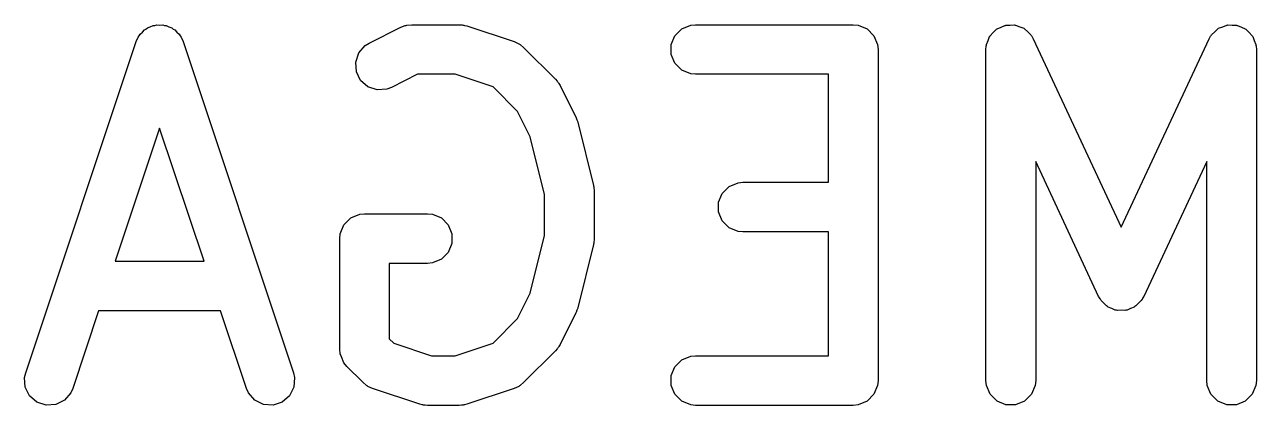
# Model space of a CAD drawing. Extents: x -2.1 to 1.75, y 0.25 to 2.72.
# Drawn here: x -0.2458 to -0.0993, y 1.4268 to 1.4721 of the extents above; entities that cross this region are included whole.
import ezdxf

# ---------------------------------------------------------------- set-up
doc = ezdxf.new("R2010")
doc.units = 0
doc.header["$MEASUREMENT"] = 0
doc.layers.add('BLACK', color=7, linetype='CONTINUOUS')

msp = doc.modelspace()

# ---------------------------------------------------------------- linework, layer by layer
at = {"layer": 'BLACK', "linetype": 'CONTINUOUS'}
for p, q in [((-0.2323, 1.4706), (-0.23216, 1.47076)), ((-0.23216, 1.47076), (-0.23206, 1.47095)), ((-0.23206, 1.47095), (-0.23178, 1.47119)), ((-0.23178, 1.47119), (-0.23154, 1.47147)), ((-0.23154, 1.47147), (-0.23135, 1.47157)), ((-0.23135, 1.47157), (-0.23119, 1.47171)), ((-0.23119, 1.47171), (-0.23084, 1.47182)), ((-0.23084, 1.47182), (-0.23051, 1.47199)), ((-0.23051, 1.47199), (-0.2303, 1.472)), ((-0.2303, 1.472), (-0.2301, 1.47207)), ((-0.2301, 1.47207), (-0.22973, 1.47204)), ((-0.22973, 1.47204), (-0.22936, 1.47207)), ((-0.22936, 1.47207), (-0.22916, 1.472)), ((-0.22916, 1.472), (-0.22895, 1.47199)), ((-0.22895, 1.47199), (-0.22862, 1.47182)), ((-0.22862, 1.47182), (-0.22827, 1.47171)), ((-0.22827, 1.47171), (-0.22811, 1.47157)), ((-0.22811, 1.47157), (-0.22792, 1.47147)), ((-0.22792, 1.47147), (-0.22768, 1.47119)), ((-0.22768, 1.47119), (-0.2274, 1.47095)), ((-0.2274, 1.47095), (-0.2273, 1.47076)), ((-0.2273, 1.47076), (-0.22716, 1.4706)), ((-0.2048, 1.46991), (-0.20105, 1.47178)), ((-0.20105, 1.47178), (-0.20051, 1.47199)), ((-0.20051, 1.47199), (-0.20041, 1.472)), ((-0.20041, 1.472), (-0.20031, 1.47204)), ((-0.20031, 1.47204), (-0.19973, 1.47209)), ((-0.19973, 1.47209), (-0.19411, 1.47209)), ((-0.19411, 1.47209), (-0.19382, 1.47207)), ((-0.19382, 1.47207), (-0.19374, 1.47207)), ((-0.19374, 1.47207), (-0.19364, 1.47205)), ((-0.19364, 1.47205), (-0.19353, 1.47204)), ((-0.19353, 1.47204), (-0.19346, 1.47201)), ((-0.19346, 1.47201), (-0.19318, 1.47194)), ((-0.19318, 1.47194), (-0.18755, 1.47007)), ((-0.16888, 1.46972), (-0.16844, 1.47078)), ((-0.16844, 1.47078), (-0.16763, 1.4716)), ((-0.16763, 1.4716), (-0.16656, 1.47204)), ((-0.16656, 1.47204), (-0.16599, 1.47209)), ((-0.16599, 1.47209), (-0.14724, 1.47209)), ((-0.14724, 1.47209), (-0.14666, 1.47204)), ((-0.14666, 1.47204), (-0.1456, 1.4716)), ((-0.1456, 1.4716), (-0.14479, 1.47078)), ((-0.14479, 1.47078), (-0.14434, 1.46972)), ((-0.13097, 1.47072), (-0.13095, 1.47078)), ((-0.13095, 1.47078), (-0.13059, 1.47114)), ((-0.13059, 1.47114), (-0.13024, 1.47152)), ((-0.13024, 1.47152), (-0.13018, 1.47155)), ((-0.13018, 1.47155), (-0.13013, 1.4716)), ((-0.13013, 1.4716), (-0.12966, 1.47179)), ((-0.12966, 1.47179), (-0.1292, 1.47201)), ((-0.1292, 1.47201), (-0.12913, 1.47201)), ((-0.12913, 1.47201), (-0.12907, 1.47204)), ((-0.12907, 1.47204), (-0.12856, 1.47204)), ((-0.12856, 1.47204), (-0.12804, 1.47206)), ((-0.12804, 1.47206), (-0.12798, 1.47204)), ((-0.12798, 1.47204), (-0.12792, 1.47204)), ((-0.12792, 1.47204), (-0.12744, 1.47184)), ((-0.12744, 1.47184), (-0.12696, 1.47167)), ((-0.12696, 1.47167), (-0.12691, 1.47162)), ((-0.12691, 1.47162), (-0.12685, 1.4716)), ((-0.12685, 1.4716), (-0.12649, 1.47123)), ((-0.12649, 1.47123), (-0.12611, 1.47089)), ((-0.12611, 1.47089), (-0.12607, 1.47081)), ((-0.12607, 1.47081), (-0.12604, 1.47078)), ((-0.12604, 1.47078), (-0.12601, 1.47072)), ((-0.10473, 1.47072), (-0.1047, 1.47078)), ((-0.1047, 1.47078), (-0.10467, 1.47081)), ((-0.10467, 1.47081), (-0.10463, 1.47089)), ((-0.10463, 1.47089), (-0.10425, 1.47123)), ((-0.10425, 1.47123), (-0.10389, 1.4716)), ((-0.10389, 1.4716), (-0.10383, 1.47162)), ((-0.10383, 1.47162), (-0.10378, 1.47167)), ((-0.10378, 1.47167), (-0.1033, 1.47184)), ((-0.1033, 1.47184), (-0.10282, 1.47204)), ((-0.10282, 1.47204), (-0.10276, 1.47204)), ((-0.10276, 1.47204), (-0.10269, 1.47206)), ((-0.10269, 1.47206), (-0.10218, 1.47204)), ((-0.10218, 1.47204), (-0.10167, 1.47204)), ((-0.10167, 1.47204), (-0.10161, 1.47201)), ((-0.10161, 1.47201), (-0.10154, 1.47201)), ((-0.10154, 1.47201), (-0.10108, 1.47179)), ((-0.10108, 1.47179), (-0.10061, 1.4716)), ((-0.10061, 1.4716), (-0.10056, 1.47155)), ((-0.10056, 1.47155), (-0.1005, 1.47152)), ((-0.1005, 1.47152), (-0.10015, 1.47114)), ((-0.10015, 1.47114), (-0.09979, 1.47078)), ((-0.09979, 1.47078), (-0.09977, 1.47072)), ((-0.24565, 1.4307), (-0.23253, 1.47007)), ((-0.23253, 1.47007), (-0.2323, 1.4706)), ((-0.22716, 1.4706), (-0.22693, 1.47007)), ((-0.22693, 1.47007), (-0.21381, 1.4307)), ((-0.20605, 1.46873), (-0.20529, 1.4696)), ((-0.20529, 1.4696), (-0.2048, 1.46991)), ((-0.18755, 1.47007), (-0.18702, 1.46983)), ((-0.18702, 1.46983), (-0.18694, 1.46976)), ((-0.18694, 1.46976), (-0.18684, 1.46972)), ((-0.18684, 1.46972), (-0.1864, 1.46935)), ((-0.1864, 1.46935), (-0.18265, 1.4656)), ((-0.16888, 1.46856), (-0.16888, 1.46972)), ((-0.14434, 1.46972), (-0.14429, 1.46914)), ((-0.13145, 1.46914), (-0.13141, 1.46952)), ((-0.13141, 1.46959), (-0.1314, 1.46963)), ((-0.13141, 1.46952), (-0.13141, 1.46959)), ((-0.1314, 1.46963), (-0.13139, 1.46972)), ((-0.13139, 1.46972), (-0.13119, 1.47019)), ((-0.13119, 1.47019), (-0.13102, 1.47067)), ((-0.13102, 1.47067), (-0.13097, 1.47072)), ((-0.12601, 1.47072), (-0.12582, 1.47039)), ((-0.12582, 1.47039), (-0.11537, 1.448)), ((-0.11537, 1.448), (-0.10492, 1.47039)), ((-0.10492, 1.47039), (-0.10473, 1.47072)), ((-0.09977, 1.47072), (-0.09972, 1.47067)), ((-0.09972, 1.47067), (-0.09955, 1.47019)), ((-0.09955, 1.47019), (-0.09935, 1.46972)), ((-0.09935, 1.46972), (-0.09934, 1.46963)), ((-0.09934, 1.46963), (-0.09933, 1.46959)), ((-0.09933, 1.46959), (-0.09933, 1.46952)), ((-0.09933, 1.46952), (-0.09929, 1.46914)), ((-0.20641, 1.46764), (-0.20605, 1.46873)), ((-0.16844, 1.4675), (-0.16888, 1.46856)), ((-0.14429, 1.46914), (-0.14429, 1.42977)), ((-0.13145, 1.42977), (-0.13145, 1.46914)), ((-0.09929, 1.46914), (-0.09929, 1.42977)), ((-0.20633, 1.46649), (-0.20641, 1.46764)), ((-0.20582, 1.46546), (-0.20633, 1.46649)), ((-0.16763, 1.46669), (-0.16844, 1.4675)), ((-0.16656, 1.46624), (-0.16763, 1.46669)), ((-0.20495, 1.4647), (-0.20582, 1.46546)), ((-0.19904, 1.46619), (-0.20216, 1.46463)), ((-0.19459, 1.46619), (-0.19904, 1.46619)), ((-0.19008, 1.46469), (-0.19459, 1.46619)), ((-0.18265, 1.4656), (-0.18246, 1.46538)), ((-0.18246, 1.46538), (-0.1824, 1.46533)), ((-0.1824, 1.46533), (-0.18235, 1.46524)), ((-0.18235, 1.46524), (-0.18228, 1.46516)), ((-0.18228, 1.46516), (-0.18225, 1.46509)), ((-0.18225, 1.46509), (-0.18209, 1.46484)), ((-0.16599, 1.46619), (-0.16656, 1.46624)), ((-0.15019, 1.46619), (-0.16599, 1.46619)), ((-0.15019, 1.45335), (-0.15019, 1.46619)), ((-0.20385, 1.46434), (-0.20495, 1.4647)), ((-0.2027, 1.46442), (-0.20385, 1.46434)), ((-0.20216, 1.46463), (-0.2027, 1.46442)), ((-0.18716, 1.46177), (-0.19008, 1.46469)), ((-0.18209, 1.46484), (-0.18022, 1.46109)), ((-0.18565, 1.45874), (-0.18716, 1.46177)), ((-0.18022, 1.46109), (-0.1802, 1.46105)), ((-0.1802, 1.46105), (-0.18019, 1.46103)), ((-0.18019, 1.46103), (-0.18011, 1.46079)), ((-0.18011, 1.46079), (-0.18001, 1.46055)), ((-0.18001, 1.46055), (-0.18001, 1.46053)), ((-0.18001, 1.46053), (-0.18, 1.46048)), ((-0.22973, 1.4598), (-0.23501, 1.44397)), ((-0.22445, 1.44397), (-0.22973, 1.4598)), ((-0.18, 1.46048), (-0.17812, 1.45298)), ((-0.18394, 1.4519), (-0.18565, 1.45874)), ((-0.11805, 1.43977), (-0.12554, 1.45583)), ((-0.12554, 1.45583), (-0.12554, 1.42977)), ((-0.1052, 1.45583), (-0.11269, 1.43977)), ((-0.1052, 1.42977), (-0.1052, 1.45583)), ((-0.162, 1.45285), (-0.16094, 1.45329)), ((-0.16094, 1.45329), (-0.16036, 1.45335)), ((-0.16036, 1.45335), (-0.15019, 1.45335)), ((-0.18394, 1.44701), (-0.18394, 1.4519)), ((-0.17812, 1.45298), (-0.17811, 1.45288)), ((-0.17811, 1.45288), (-0.17809, 1.45284)), ((-0.17809, 1.45284), (-0.17807, 1.45263)), ((-0.17807, 1.45263), (-0.17804, 1.45241)), ((-0.17804, 1.45241), (-0.17804, 1.45237)), ((-0.17804, 1.45237), (-0.17803, 1.45227)), ((-0.17803, 1.45227), (-0.17803, 1.44664)), ((-0.16326, 1.45097), (-0.16282, 1.45203)), ((-0.16282, 1.45203), (-0.162, 1.45285)), ((-0.16326, 1.44982), (-0.16326, 1.45097)), ((-0.20781, 1.44828), (-0.207, 1.4491)), ((-0.207, 1.4491), (-0.20593, 1.44954)), ((-0.20593, 1.44954), (-0.20536, 1.4496)), ((-0.20536, 1.4496), (-0.19786, 1.4496)), ((-0.19786, 1.4496), (-0.19728, 1.44954)), ((-0.19728, 1.44954), (-0.19622, 1.4491)), ((-0.19622, 1.4491), (-0.1954, 1.44828)), ((-0.16282, 1.44875), (-0.16326, 1.44982)), ((-0.20825, 1.44722), (-0.20781, 1.44828)), ((-0.1954, 1.44828), (-0.19496, 1.44722)), ((-0.162, 1.44794), (-0.16282, 1.44875)), ((-0.16094, 1.4475), (-0.162, 1.44794)), ((-0.16036, 1.44744), (-0.16094, 1.4475)), ((-0.15019, 1.44744), (-0.16036, 1.44744)), ((-0.15019, 1.43272), (-0.15019, 1.44744)), ((-0.20831, 1.44664), (-0.20825, 1.44722)), ((-0.20831, 1.43352), (-0.20831, 1.44664)), ((-0.19496, 1.44607), (-0.1954, 1.445)), ((-0.19496, 1.44722), (-0.19496, 1.44607)), ((-0.18565, 1.44018), (-0.18394, 1.44701)), ((-0.17812, 1.44593), (-0.18, 1.43843)), ((-0.17811, 1.44603), (-0.17812, 1.44593)), ((-0.17809, 1.44607), (-0.17811, 1.44603)), ((-0.17807, 1.44628), (-0.17809, 1.44607)), ((-0.17804, 1.4465), (-0.17807, 1.44628)), ((-0.17803, 1.44664), (-0.17804, 1.44654)), ((-0.17804, 1.44654), (-0.17804, 1.4465)), ((-0.1954, 1.445), (-0.19622, 1.44419)), ((-0.23501, 1.44397), (-0.22445, 1.44397)), ((-0.19786, 1.44369), (-0.20241, 1.44369)), ((-0.20241, 1.44369), (-0.20241, 1.43474)), ((-0.19728, 1.44375), (-0.19786, 1.44369)), ((-0.19622, 1.44419), (-0.19728, 1.44375)), ((-0.18716, 1.43714), (-0.18565, 1.44018)), ((-0.11792, 1.43956), (-0.11805, 1.43977)), ((-0.11789, 1.43949), (-0.11792, 1.43956)), ((-0.11785, 1.43944), (-0.11789, 1.43949)), ((-0.11775, 1.43927), (-0.11785, 1.43944)), ((-0.11742, 1.43897), (-0.11775, 1.43927)), ((-0.11712, 1.43864), (-0.11742, 1.43897)), ((-0.117, 1.43858), (-0.11712, 1.43864)), ((-0.1169, 1.43849), (-0.117, 1.43858)), ((-0.11374, 1.43858), (-0.11384, 1.43849)), ((-0.11362, 1.43864), (-0.11374, 1.43858)), ((-0.11332, 1.43897), (-0.11362, 1.43864)), ((-0.11299, 1.43927), (-0.11332, 1.43897)), ((-0.11289, 1.43944), (-0.11299, 1.43927)), ((-0.11284, 1.43949), (-0.11289, 1.43944)), ((-0.11282, 1.43956), (-0.11284, 1.43949)), ((-0.11269, 1.43977), (-0.11282, 1.43956)), ((-0.23698, 1.43807), (-0.24005, 1.42884)), ((-0.22248, 1.43807), (-0.23698, 1.43807)), ((-0.21941, 1.42884), (-0.22248, 1.43807)), ((-0.19008, 1.43423), (-0.18716, 1.43714)), ((-0.18022, 1.43782), (-0.18209, 1.43407)), ((-0.1802, 1.43787), (-0.18022, 1.43782)), ((-0.18019, 1.43788), (-0.1802, 1.43787)), ((-0.1801, 1.43813), (-0.18019, 1.43788)), ((-0.18001, 1.43836), (-0.1801, 1.43813)), ((-0.18, 1.43843), (-0.18001, 1.43839)), ((-0.18001, 1.43839), (-0.18001, 1.43836)), ((-0.11648, 1.43834), (-0.1169, 1.43849)), ((-0.11607, 1.43815), (-0.11648, 1.43834)), ((-0.11594, 1.43815), (-0.11607, 1.43815)), ((-0.11582, 1.4381), (-0.11594, 1.43815)), ((-0.11537, 1.43812), (-0.11582, 1.4381)), ((-0.11492, 1.4381), (-0.11537, 1.43812)), ((-0.1148, 1.43815), (-0.11492, 1.4381)), ((-0.11467, 1.43815), (-0.1148, 1.43815)), ((-0.11426, 1.43834), (-0.11467, 1.43815)), ((-0.11384, 1.43849), (-0.11426, 1.43834)), ((-0.20241, 1.43474), (-0.20189, 1.43423)), ((-0.20189, 1.43423), (-0.19738, 1.43272)), ((-0.19459, 1.43272), (-0.19008, 1.43423)), ((-0.20825, 1.43294), (-0.20831, 1.43352)), ((-0.2081, 1.43257), (-0.20825, 1.43294)), ((-0.19738, 1.43272), (-0.19459, 1.43272)), ((-0.18265, 1.43331), (-0.1864, 1.42956)), ((-0.18246, 1.43353), (-0.18265, 1.43331)), ((-0.1824, 1.43358), (-0.18246, 1.43353)), ((-0.18235, 1.43367), (-0.1824, 1.43358)), ((-0.18228, 1.43375), (-0.18235, 1.43367)), ((-0.18225, 1.43383), (-0.18228, 1.43375)), ((-0.18209, 1.43407), (-0.18225, 1.43383)), ((-0.16656, 1.43267), (-0.16599, 1.43272)), ((-0.16599, 1.43272), (-0.15019, 1.43272)), ((-0.20781, 1.43188), (-0.2081, 1.43257)), ((-0.20745, 1.43143), (-0.20781, 1.43188)), ((-0.20557, 1.42956), (-0.20745, 1.43143)), ((-0.16888, 1.43035), (-0.16844, 1.43141)), ((-0.16844, 1.43141), (-0.16763, 1.43223)), ((-0.16763, 1.43223), (-0.16656, 1.43267)), ((-0.24578, 1.43014), (-0.24565, 1.4307)), ((-0.2457, 1.42899), (-0.24578, 1.43014)), ((-0.21381, 1.4307), (-0.21368, 1.43014)), ((-0.21368, 1.43014), (-0.21376, 1.42899)), ((-0.16888, 1.42919), (-0.16888, 1.43035)), ((-0.14429, 1.42977), (-0.14434, 1.42919)), ((-0.13139, 1.42919), (-0.13145, 1.42977)), ((-0.12554, 1.42977), (-0.1256, 1.42919)), ((-0.10514, 1.42919), (-0.1052, 1.42977)), ((-0.09929, 1.42977), (-0.09935, 1.42919)), ((-0.24519, 1.42796), (-0.2457, 1.42899)), ((-0.24029, 1.42831), (-0.24104, 1.42744)), ((-0.24005, 1.42884), (-0.24029, 1.42831)), ((-0.21917, 1.42831), (-0.21941, 1.42884)), ((-0.21842, 1.42744), (-0.21917, 1.42831)), ((-0.21376, 1.42899), (-0.21427, 1.42796)), ((-0.20512, 1.42919), (-0.20557, 1.42956)), ((-0.20503, 1.42915), (-0.20512, 1.42919)), ((-0.20495, 1.42908), (-0.20503, 1.42915)), ((-0.20442, 1.42884), (-0.20495, 1.42908)), ((-0.19879, 1.42697), (-0.20442, 1.42884)), ((-0.18755, 1.42884), (-0.19318, 1.42697)), ((-0.18702, 1.42908), (-0.18755, 1.42884)), ((-0.18694, 1.42915), (-0.18702, 1.42908)), ((-0.18684, 1.42919), (-0.18694, 1.42915)), ((-0.1864, 1.42956), (-0.18684, 1.42919)), ((-0.16844, 1.42813), (-0.16888, 1.42919)), ((-0.14434, 1.42919), (-0.14479, 1.42813)), ((-0.13095, 1.42813), (-0.13139, 1.42919)), ((-0.1256, 1.42919), (-0.12604, 1.42813)), ((-0.1047, 1.42813), (-0.10514, 1.42919)), ((-0.09935, 1.42919), (-0.09979, 1.42813)), ((-0.24432, 1.42721), (-0.24519, 1.42796)), ((-0.24322, 1.42684), (-0.24432, 1.42721)), ((-0.24207, 1.42692), (-0.24322, 1.42684)), ((-0.24104, 1.42744), (-0.24207, 1.42692)), ((-0.21739, 1.42692), (-0.21842, 1.42744)), ((-0.21624, 1.42684), (-0.21739, 1.42692)), ((-0.21514, 1.42721), (-0.21624, 1.42684)), ((-0.21427, 1.42796), (-0.21514, 1.42721)), ((-0.19851, 1.4269), (-0.19879, 1.42697)), ((-0.19844, 1.42687), (-0.19851, 1.4269)), ((-0.19833, 1.42686), (-0.19844, 1.42687)), ((-0.19823, 1.42684), (-0.19833, 1.42686)), ((-0.19815, 1.42685), (-0.19823, 1.42684)), ((-0.19786, 1.42682), (-0.19815, 1.42685)), ((-0.19411, 1.42682), (-0.19786, 1.42682)), ((-0.19382, 1.42685), (-0.19411, 1.42682)), ((-0.19374, 1.42684), (-0.19382, 1.42685)), ((-0.19364, 1.42686), (-0.19374, 1.42684)), ((-0.19353, 1.42687), (-0.19364, 1.42686)), ((-0.19346, 1.4269), (-0.19353, 1.42687)), ((-0.19318, 1.42697), (-0.19346, 1.4269)), ((-0.16763, 1.42732), (-0.16844, 1.42813)), ((-0.16656, 1.42687), (-0.16763, 1.42732)), ((-0.16599, 1.42682), (-0.16656, 1.42687)), ((-0.14724, 1.42682), (-0.16599, 1.42682)), ((-0.14666, 1.42687), (-0.14724, 1.42682)), ((-0.1456, 1.42732), (-0.14666, 1.42687)), ((-0.14479, 1.42813), (-0.1456, 1.42732)), ((-0.13013, 1.42732), (-0.13095, 1.42813)), ((-0.12907, 1.42687), (-0.13013, 1.42732)), ((-0.12792, 1.42687), (-0.12907, 1.42687)), ((-0.12685, 1.42732), (-0.12792, 1.42687)), ((-0.12604, 1.42813), (-0.12685, 1.42732)), ((-0.10389, 1.42732), (-0.1047, 1.42813)), ((-0.10282, 1.42687), (-0.10389, 1.42732)), ((-0.10167, 1.42687), (-0.10282, 1.42687)), ((-0.10061, 1.42732), (-0.10167, 1.42687)), ((-0.09979, 1.42813), (-0.10061, 1.42732))]:
    msp.add_line(p, q, dxfattribs=at)

doc.saveas('drawing.dxf')
